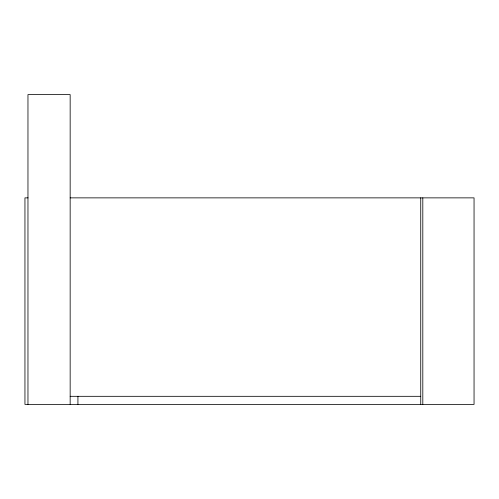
<?xml version="1.0" encoding="UTF-8"?>
<svg xmlns="http://www.w3.org/2000/svg" width="499" height="499" viewBox="0 0 499 499"><rect width="100%" height="100%" fill="white"/><g stroke="black" fill="none" stroke-linecap="round" stroke-linejoin="round"><path stroke-width="0.75" d="M28.031 197.866L24.95 197.866L24.95 404.396L474.05 404.396L474.05 197.866L70.159 197.866M70.159 396.318L420.738 396.318M422.809 197.866L422.809 404.396M420.738 197.866L420.738 404.396M77.931 396.318L77.931 404.396M70.159 404.396L70.159 94.604L27.963 94.604L27.963 404.396"/></g></svg>
